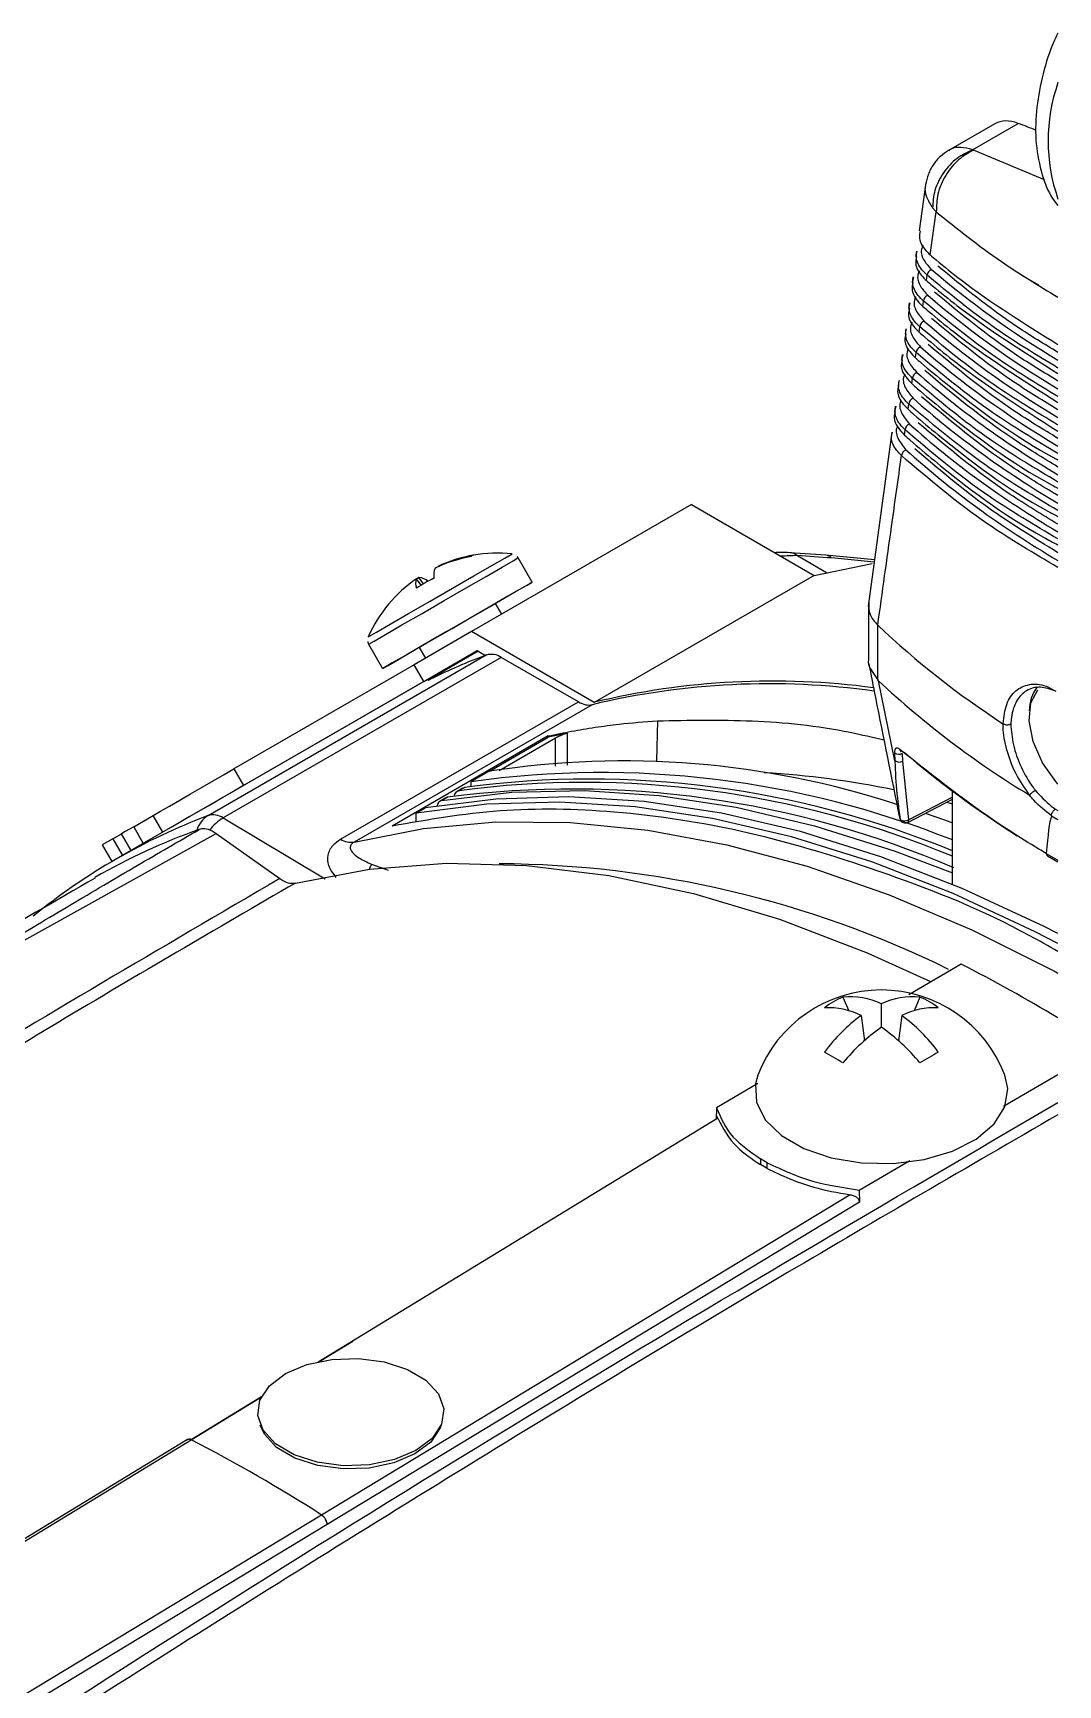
# Model space of a CAD drawing. Extents: x 2 to 136, y 1 to 99.
# Drawn here: x 12.1 to 14.011, y 13.893 to 16.975 of the extents above; entities that cross this region are included whole.
import ezdxf

# ---------------------------------------------------------------- set-up
doc = ezdxf.new("R2010")
doc.units = 0
doc.header["$MEASUREMENT"] = 0
doc.layers.add('OBJECT', color=7, linetype='CONTINUOUS')

msp = doc.modelspace()

# ---------------------------------------------------------------- linework, layer by layer
at = {"layer": 'OBJECT'}
for p, q in [((13.8939, 16.8056), (13.8072, 16.7556)), ((13.8521, 16.7571), (13.9374, 16.8063)), ((13.8539, 16.7564), (13.8521, 16.7571)), ((13.9864, 16.7008), (13.8539, 16.7564)), ((13.7651, 16.6961), (13.7527, 16.606)), ((13.773, 16.5611), (13.7845, 16.641)), ((13.7775, 16.6488), (13.7845, 16.641)), ((13.7474, 16.5681), (13.746, 16.5577)), ((13.7407, 16.5198), (13.7393, 16.5095)), ((13.7661, 16.5131), (13.7675, 16.5229)), ((13.9755, 16.5047), (13.9441, 16.5228)), ((13.7341, 16.4716), (13.7327, 16.4613)), ((13.7592, 16.465), (13.7606, 16.4748)), ((13.7523, 16.417), (13.7537, 16.4268)), ((13.7276, 16.4233), (13.7262, 16.4131)), ((13.7211, 16.3751), (13.7197, 16.3649)), ((13.7455, 16.369), (13.7468, 16.3787)), ((13.7145, 16.3269), (13.7131, 16.3167)), ((13.7386, 16.321), (13.74, 16.3307)), ((13.708, 16.2787), (13.7066, 16.2685)), ((13.7318, 16.273), (13.7332, 16.2826)), ((13.7014, 16.2305), (13.6574, 15.9055)), ((13.725, 16.225), (13.7264, 16.2346)), ((13.3279, 16.0951), (12.9178, 15.8583)), ((13.3279, 16.0951), (13.5565, 15.9631)), ((13.0307, 15.9504), (13.0045, 15.9958)), ((13.5784, 16.0008), (13.5115, 16.0053)), ((13.5254, 16), (13.5796, 15.9687)), ((13.6691, 15.9919), (13.5783, 16.0007)), ((13.6685, 15.9879), (13.5892, 15.9956)), ((12.8545, 15.9797), (12.8547, 15.9792)), ((13.5565, 15.9631), (13.1464, 15.7263)), ((13.5565, 15.9631), (13.6648, 15.9855)), ((12.8146, 15.9567), (12.8232, 15.9447)), ((12.8195, 15.9595), (12.8149, 15.9563)), ((12.8278, 15.9475), (12.8195, 15.9595)), ((12.974, 15.8907), (12.9623, 15.9109)), ((13.6579, 15.9064), (13.6579, 15.806)), ((12.9107, 15.8811), (12.9014, 15.8758)), ((13.6753, 15.8701), (13.6754, 15.87)), ((13.6753, 15.7685), (13.6753, 15.8701)), ((12.9178, 15.8583), (12.8104, 15.7963)), ((13.1464, 15.7263), (12.9178, 15.8583)), ((12.9278, 15.8225), (12.254, 15.4335)), ((12.4263, 15.5151), (12.9452, 15.8147)), ((12.9731, 15.8102), (12.4542, 15.5106)), ((12.7257, 15.8348), (12.7518, 15.7894)), ((12.8202, 15.8289), (12.8319, 15.8087)), ((12.8284, 15.7651), (12.9284, 15.8228)), ((12.9302, 15.8217), (12.841, 15.7703)), ((12.9284, 15.8228), (12.9436, 15.814)), ((13.117, 15.7271), (12.9731, 15.8102)), ((12.8104, 15.7963), (12.4745, 15.6024)), ((12.8284, 15.7651), (12.8104, 15.7963)), ((12.8284, 15.7651), (12.4925, 15.5712)), ((13.6768, 15.7667), (13.6753, 15.7685)), ((13.7072, 15.6175), (13.6768, 15.7667)), ((12.6732, 15.471), (13.117, 15.7271)), ((13.1426, 15.7219), (12.6988, 15.4657)), ((13.2643, 15.6919), (13.2626, 15.617)), ((13.909, 15.6866), (13.909, 15.6866)), ((13.0605, 15.6636), (12.7694, 15.4955)), ((12.9512, 15.5979), (13.0605, 15.6612)), ((12.9691, 15.5993), (13.0745, 15.6603)), ((13.0605, 15.6636), (13.0605, 15.6612)), ((13.0745, 15.6075), (13.0745, 15.6603)), ((13.7065, 15.632), (13.7072, 15.6175)), ((13.7223, 15.6168), (13.7216, 15.6312)), ((12.4745, 15.6024), (12.4925, 15.5712)), ((12.9502, 15.5978), (12.9163, 15.5782)), ((13.7333, 15.5071), (13.7223, 15.6168)), ((12.9013, 15.5664), (12.8908, 15.5603)), ((12.9048, 15.5677), (12.8942, 15.5616)), ((12.9163, 15.5782), (12.9163, 15.5696)), ((13.8145, 15.3871), (13.8145, 15.5612)), ((12.8695, 15.5481), (12.859, 15.542)), ((12.873, 15.5493), (12.8625, 15.5432)), ((13.7313, 15.5025), (13.8145, 15.5458)), ((13.8145, 15.5493), (13.7333, 15.5071)), ((13.8036, 15.5401), (13.8145, 15.5373)), ((12.2874, 15.4943), (12.3236, 15.5152)), ((12.3416, 15.4841), (12.3236, 15.5152)), ((12.4542, 15.5106), (12.6448, 15.3971)), ((12.8146, 15.5195), (12.8316, 15.5293)), ((12.8146, 15.5048), (12.8146, 15.5195)), ((13.717, 15.509), (13.7144, 15.5188)), ((13.717, 15.509), (13.7173, 15.5078)), ((13.9992, 15.5149), (13.9992, 15.5149)), ((14.0068, 15.5271), (14.0115, 15.5244)), ((11.8052, 15.1282), (12.4412, 15.4816)), ((12.2486, 15.4719), (12.2287, 15.4605)), ((12.2486, 15.4719), (12.2649, 15.4813)), ((12.2486, 15.4719), (12.2666, 15.4408)), ((12.2829, 15.4501), (12.2649, 15.4813)), ((12.2874, 15.4943), (12.3054, 15.4631)), ((12.4412, 15.4816), (12.5598, 15.3976)), ((12.2287, 15.4605), (12.2467, 15.4293)), ((13.9896, 15.4444), (13.9896, 15.4444)), ((13.9896, 15.4444), (14.0115, 15.4317)), ((13.9917, 15.4402), (14.0115, 15.4288)), ((12.7309, 15.4244), (12.7623, 15.4135)), ((13.8309, 15.2381), (13.7334, 15.1809)), ((13.6104, 15.1766), (13.6213, 15.151)), ((13.6821, 15.1203), (13.6821, 15.1641)), ((13.7539, 15.1766), (13.743, 15.151)), ((13.6443, 15.1422), (13.6503, 15.0952)), ((13.72, 15.1422), (13.7139, 15.0952)), ((13.4518, 15.0155), (13.3747, 14.9702)), ((13.91, 14.9732), (14.0115, 15.0323)), ((13.3771, 14.9504), (12.6318, 14.4955)), ((13.3747, 14.9702), (13.3739, 14.9484)), ((13.4566, 14.8748), (13.4563, 14.864)), ((13.4691, 14.8567), (13.4693, 14.8674)), ((13.6407, 14.8166), (13.7352, 14.8716)), ((13.624, 14.8078), (12.638, 14.2104)), ((13.641, 14.7942), (12.6485, 14.193)), ((13.6407, 14.8166), (13.641, 14.7942)), ((12.6317, 14.4955), (12.6959, 14.5347)), ((12.3947, 14.3509), (12.5257, 14.4308)), ((12.5256, 14.4308), (12.3947, 14.3509)), ((9.4002, 12.5253), (12.3947, 14.3509)), ((12.3862, 14.3495), (12.3877, 14.3513)), ((12.638, 14.2104), (9.6324, 12.3912)), ((12.6483, 14.1929), (9.6428, 12.3737)), ((12.6485, 14.193), (12.6483, 14.1929))]:
    msp.add_line(p, q, dxfattribs=at)
at = {"layer": 'OBJECT', "flags": 128}
for points in [[(12.7249, 15.8483), (12.727, 15.8495), (12.7406, 15.8574), (12.7659, 15.872), (12.8002, 15.8918), (12.8404, 15.915), (12.8823, 15.9392), (12.922, 15.9621), (12.9555, 15.9815), (12.9796, 15.9953), (12.9918, 16.0024), (12.9931, 16.0032)], [(12.7257, 15.8348), (12.7262, 15.8351), (12.7358, 15.8406), (12.7569, 15.8528), (12.7877, 15.8706), (12.8253, 15.8923), (12.8665, 15.9161), (12.9075, 15.9398), (12.9448, 15.9613), (12.975, 15.9787), (12.9954, 15.9905), (13.0042, 15.9956), (13.0045, 15.9958)], [(12.8812, 15.8641), (12.8691, 15.8572), (12.8295, 15.8343), (12.7954, 15.8146), (12.7698, 15.7998), (12.755, 15.7913), (12.7523, 15.7897), (12.762, 15.7953), (12.7831, 15.8075), (12.8139, 15.8253), (12.8515, 15.847), (12.8926, 15.8708), (12.9337, 15.8944), (12.9709, 15.916), (13.0011, 15.9334), (13.0215, 15.9452), (13.0304, 15.9503), (13.0269, 15.9482), (13.0113, 15.9393), (12.9851, 15.9241), (12.9505, 15.9041), (12.9107, 15.8811), (12.9107, 15.8811)], [(12.8421, 15.9554), (12.8446, 15.957), (12.8475, 15.9588)], [(12.8202, 15.8289), (12.8225, 15.8303), (12.8345, 15.8372), (12.8552, 15.8491), (12.8814, 15.8642), (12.909, 15.8802), (12.934, 15.8946), (12.9524, 15.9053), (12.9616, 15.9105), (12.9623, 15.9109)], [(14.0115, 15.574), (14.0073, 15.5786), (13.9824, 15.6137), (13.9651, 15.653), (13.9575, 15.6917), (13.9606, 15.7252), (13.9739, 15.7494)], [(13.0959, 15.6687), (13.0959, 15.6436), (13.0959, 15.6092)], [(12.3236, 15.5152), (12.3375, 15.5233), (12.3543, 15.5329), (12.3732, 15.5439), (12.3937, 15.5557), (12.4149, 15.5679), (12.4359, 15.5801), (12.4561, 15.5917), (12.4745, 15.6024)], [(12.4925, 15.5712), (12.4741, 15.5605), (12.4539, 15.5489), (12.4329, 15.5367), (12.4117, 15.5245), (12.3912, 15.5127), (12.3723, 15.5018), (12.3562, 15.4925)], [(12.8625, 15.5432), (12.993, 15.5589), (13.1284, 15.5621), (13.2679, 15.5526), (13.4111, 15.5306), (13.5574, 15.4961), (13.7061, 15.4493), (13.8145, 15.4081)], [(12.9013, 15.5664), (12.9026, 15.5671), (12.9048, 15.5677)], [(14.0115, 15.2765), (13.969, 15.2983), (13.8159, 15.3695), (13.6641, 15.4286), (13.5142, 15.4754), (13.3668, 15.5097), (13.2226, 15.5313), (13.0821, 15.5402), (12.9459, 15.5362), (12.8146, 15.5195)], [(14.0115, 15.2951), (13.986, 15.3081), (13.8329, 15.3793), (13.6811, 15.4384), (13.5312, 15.4852), (13.3838, 15.5195), (13.2396, 15.5411), (13.0991, 15.55), (12.9629, 15.546), (12.8316, 15.5293)], [(12.8695, 15.5481), (12.8709, 15.5487), (12.873, 15.5493)], [(12.6988, 15.4657), (12.8281, 15.491), (12.9629, 15.5032), (13.1024, 15.5022), (13.2462, 15.488), (13.3936, 15.4608), (13.5439, 15.4206), (13.6966, 15.3675), (13.8509, 15.3019), (14.0062, 15.2241), (14.0115, 15.2212)], [(13.7333, 15.5071), (13.7312, 15.5059), (13.7288, 15.5051), (13.7263, 15.5047), (13.7237, 15.5048), (13.7214, 15.5053), (13.7194, 15.5062), (13.7179, 15.5075), (13.717, 15.509)], [(13.7635, 15.5193), (13.7997, 15.5069), (13.8145, 15.5017)], [(12.2874, 15.4943), (12.2865, 15.4938), (12.2794, 15.4897), (12.2718, 15.4853), (12.2649, 15.4813)], [(12.2482, 15.4301), (12.2468, 15.4293), (12.2479, 15.4299)], [(12.5893, 15.3893), (12.7271, 15.4151), (12.8709, 15.4261), (13.0201, 15.4222), (13.1739, 15.4034), (13.3315, 15.3698), (13.4922, 15.3216), (13.6553, 15.2591), (13.7737, 15.2053)], [(12.7309, 15.4244), (12.7274, 15.4165), (12.7267, 15.4151)], [(13.4516, 15.0309), (13.4472, 15.0145), (13.4491, 14.9804), (13.4656, 14.9476), (13.4957, 14.9182), (13.5375, 14.8941), (13.5884, 14.8767), (13.6452, 14.8671), (13.7044, 14.8661), (13.7621, 14.8735), (13.8148, 14.889), (13.8592, 14.9116), (13.8924, 14.9399), (13.9125, 14.972), (13.918, 15.006), (13.9126, 15.0309)], [(12.6571, 14.5007), (12.7065, 14.5025), (12.7547, 14.4961), (12.7979, 14.4821), (12.8325, 14.4617), (12.8557, 14.4365), (12.8657, 14.4085), (12.8617, 14.38), (12.8439, 14.3534), (12.8138, 14.3307), (12.7739, 14.3138), (12.7273, 14.3041), (12.6779, 14.3024), (12.6297, 14.3088), (12.5865, 14.3227), (12.5519, 14.3431), (12.5287, 14.3684), (12.5187, 14.3963), (12.5227, 14.4248), (12.5405, 14.4515), (12.5706, 14.4742), (12.6105, 14.491), (12.6571, 14.5007)], [(12.8609, 14.3781), (12.859, 14.3729), (12.8415, 14.3466), (12.8119, 14.3243), (12.7726, 14.3077), (12.7268, 14.2981), (12.6781, 14.2964), (12.6307, 14.3027), (12.5882, 14.3164), (12.5541, 14.3365), (12.5312, 14.3614), (12.5235, 14.3781)], [(12.3877, 14.3513), (10.9022, 13.4457), (9.3932, 12.5257)]]:
    msp.add_lwpolyline(points, dxfattribs=at)
at = {"layer": 'OBJECT'}
for centre, radius, start, end in [((14.323, 16.7738), 0.3299, 160.7781, 199.2219), ((13.7808, 16.5214), 0.0134, 112.4129, 173.5946), ((13.7739, 16.4733), 0.0134, 112.2366, 173.5618), ((13.767, 16.4253), 0.0134, 112.0607, 173.529), ((13.7601, 16.3772), 0.0133, 111.8858, 173.4968), ((13.7532, 16.3292), 0.0133, 111.7123, 173.4636), ((13.7464, 16.2811), 0.0133, 111.5391, 173.4313), ((13.7396, 16.2331), 0.0133, 111.366, 173.3994), ((13.7328, 16.1851), 0.0132, 111.1934, 173.368), ((12.9618, 15.7417), 0.2605, 99.8799, 115.5138), ((12.965, 15.7482), 0.2565, 99.7351, 115.5302), ((12.9222, 15.9947), 0.00636, 95.3655, 144.5804), ((12.965, 15.7423), 0.2624, 83.8332, 99.6554), ((13.5098, 15.9809), 0.0246, 50.8912, 86.6944), ((13.5762, 15.9824), 0.0186, 45.219, 83.4214), ((12.8804, 15.9641), 0.0334, 157.5772, 190.1269), ((12.9599, 15.7452), 0.2566, 124.4719, 140.2651), ((12.8397, 15.9485), 0.0264, 161.8779, 200.0244), ((12.9873, 15.6786), 0.3126, 116.5455, 123.4559), ((12.8151, 15.9264), 0.0334, 49.8707, 82.392), ((12.965, 15.7423), 0.2624, 140.3454, 156.1668), ((12.7657, 15.9075), 0.00352, 127.9805, 152.2259), ((14.8158, 17.0817), 1.664, 226.7346, 236.9758), ((13.3648, 14.7054), 1.186, 110.7221, 116.196), ((12.9544, 15.7826), 0.0333, 55.7057, 105.9846), ((13.4721, 14.3468), 1.4141, 82.02, 103.4748), ((13.4793, 14.3475), 1.4185, 82.3804, 103.5725), ((14.8458, 17.0162), 1.7111, 226.9045, 238.7521), ((14.0318, 15.7107), 0.0739, 142.9122, 180.1923), ((13.7147, 15.6434), 0.014, 234.5018, 299.6947), ((13.7222, 15.6386), 0.00558, 181.4929, 228.8798), ((13.1611, 13.834), 1.7613, 68.2261, 97.9894), ((13.201, 13.9701), 1.6469, 71.9645, 98.7588), ((13.3662, 13.9272), 1.6706, 78.2944, 86.6561), ((13.7154, 15.629), 0.014, 234.4988, 299.6953), ((13.1059, 13.7724), 1.7921, 66.6194, 97.4685), ((12.8971, 15.5497), 0.0122, 103.5818, 172.4129), ((13.1274, 13.795), 1.7819, 67.3206, 97.5202), ((13.1381, 13.8057), 1.7774, 67.6319, 97.5431), ((12.8653, 15.5314), 0.0122, 103.5818, 172.4129), ((12.8419, 14.415), 1.176, 110.6988, 129.1352), ((12.4514, 15.4739), 0.0483, 121.396, 163.4791), ((12.4354, 15.4831), 0.0333, 55.7057, 105.9846), ((12.4977, 15.4375), 0.085, 120.7707, 143.5008), ((13.7266, 15.5114), 0.01, 201.2354, 297.4651), ((13.7287, 15.5064), 0.00465, 302.8181, 8.373), ((12.8039, 14.3787), 1.1785, 109.5397, 119.9741), ((12.6926, 15.5003), 0.0351, 236.5794, 280.1824), ((12.9602, 13.5037), 1.9215, 63.8342, 89.7341), ((12.3916, 12.4387), 3.1477, 59.0284, 62.7905), ((13.6821, 14.9432), 0.2466, 20.836, 159.164), ((13.675, 15.025), 0.1648, 113.0749, 126.9197), ((13.6238, 15.0411), 0.1361, 64.606, 95.6229), ((13.7405, 15.0411), 0.1361, 84.3772, 115.394), ((13.6893, 15.025), 0.1648, 53.0804, 66.9249), ((13.5823, 15.0183), 0.1385, 63.4129, 92.5896), ((13.8292, 14.8892), 0.3134, 126.163, 143.8844), ((13.782, 15.0183), 0.1385, 87.4104, 116.5871), ((13.5351, 14.8892), 0.3134, 36.1156, 53.837), ((13.8993, 14.8135), 0.3759, 125.2848, 140.2139), ((13.465, 14.8135), 0.3759, 39.7862, 54.715), ((12.9517, 13.9528), 1.2832, 59.1159, 60.8895), ((14.4124, 13.9531), 1.2829, 119.1103, 120.8843), ((11.85, 12.0667), 3.2257, 59.8721, 60.1333), ((11.852, 12.0806), 3.2221, 59.872, 60.1333), ((12.391, 14.346), 0.0061, 52.8561, 143.6481), ((10.9299, 11.5325), 3.1763, 57.4681, 62.5373), ((12.6244, 14.1904), 0.0242, 6.0327, 55.7855)]:
    msp.add_arc(centre, radius, start, end, dxfattribs=at)
for centre, major_axis, ratio, start_param, end_param in [((13.9568, 16.7034), (-0.0641, 0.1015), 0.548826, 5.657666, 6.261229), ((14.3072, 14.8808), (-1.2089, 1.8994), 0.546317, 5.634286, 5.655978), ((15.5974, 17.2559), (2.1948, 0.0167), 0.582304, 3.728866, 3.900446), ((15.5974, 17.2053), (2.1981, 0.0168), 0.582304, 3.725454, 3.90199), ((15.5974, 17.1546), (2.2013, 0.0168), 0.582304, 3.722051, 3.903528), ((15.5974, 17.104), (2.2046, 0.0168), 0.582304, 3.718656, 3.905058), ((15.5974, 17.0534), (2.2078, 0.0168), 0.582304, 3.715269, 3.906582), ((15.5974, 17.0028), (2.2111, 0.0169), 0.582304, 3.71189, 3.908099), ((15.5974, 16.9521), (2.2143, 0.0169), 0.582304, 3.708519, 3.909609), ((15.5974, 16.9015), (2.2176, 0.0169), 0.582304, 3.705156, 3.911112), ((15.5903, 16.1765), (2.2222, -0.1551), 0.524922, 3.753416, 3.909825), ((14.8165, -1.2321), (-0.8109, 16.7566), 0.01214, 0.033306, 0.097268), ((14.0024, 15.6231), (-0.077, 0.1206), 0.545295, 2.24654, 2.367709)]:
    msp.add_ellipse(centre, major_axis=major_axis, ratio=ratio, start_param=start_param, end_param=end_param, dxfattribs=at)
for points, knots in [([(14.0115, 16.9748), (14.008, 16.9676), (13.995, 16.9402), (13.9806, 16.8906), (13.9696, 16.8282), (13.9691, 16.7671), (13.98, 16.7128), (13.9947, 16.6741), (14.008, 16.6573), (14.0115, 16.653)], [0, 0, 0, 0, 0.063675, 0.241034, 0.420455, 0.602839, 0.787656, 0.94478, 1, 1, 1, 1]), ([(13.8074, 16.7557), (13.8022, 16.7523), (13.7915, 16.7451), (13.7786, 16.7298), (13.7687, 16.7117), (13.7659, 16.6982), (13.7645, 16.6914)], [0, 0, 0, 0, 0.23446, 0.483486, 0.741055, 1, 1, 1, 1]), ([(13.8521, 16.7571), (13.8422, 16.7523), (13.8216, 16.7424), (13.7965, 16.7149), (13.7798, 16.682), (13.7783, 16.6596), (13.7775, 16.6488)], [0, 0, 0, 0, 0.2415611, 0.4999999, 0.7584385, 1, 1, 1, 1]), ([(13.8539, 16.7564), (13.8443, 16.7511), (13.8245, 16.74), (13.8008, 16.7102), (13.7855, 16.6751), (13.7848, 16.6521), (13.7845, 16.641)], [0, 0, 0, 0, 0.24117, 0.5, 0.75883, 1, 1, 1, 1]), ([(13.8521, 16.7571), (13.8447, 16.759), (13.8298, 16.7628), (13.8147, 16.7609), (13.8088, 16.756), (13.8078, 16.7551)], [0, 0, 0, 0, 0.454567, 0.909134, 1, 1, 1, 1]), ([(13.7648, 16.6913), (13.7646, 16.6909), (13.7621, 16.684), (13.7652, 16.669), (13.7734, 16.6556), (13.7775, 16.6488)], [0, 0, 0, 0, 0.031421, 0.515711, 1, 1, 1, 1]), ([(13.7845, 16.641), (13.8237, 16.6096), (13.8932, 16.5538), (13.9755, 16.5037), (14.0115, 16.4819)], [0, 0, 0, 0, 0.563458, 1, 1, 1, 1]), ([(13.7542, 16.6058), (13.7534, 16.6011), (13.7513, 16.5887), (13.7603, 16.5733), (13.7701, 16.5639), (13.773, 16.5611)], [0, 0, 0, 0, 0.300154, 0.797328, 1, 1, 1, 1]), ([(13.7596, 16.5793), (13.7585, 16.5765), (13.7546, 16.5668), (13.76, 16.5504), (13.7708, 16.539), (13.7757, 16.5338)], [0, 0, 0, 0, 0.176885, 0.625687, 1, 1, 1, 1]), ([(13.7476, 16.5575), (13.7468, 16.5533), (13.7444, 16.5413), (13.753, 16.5258), (13.763, 16.5161), (13.7661, 16.5131)], [0, 0, 0, 0, 0.276798, 0.776585, 1, 1, 1, 1]), ([(13.7675, 16.5229), (13.7641, 16.5263), (13.7538, 16.5364), (13.7456, 16.5522), (13.7482, 16.564), (13.7491, 16.5679)], [0, 0, 0, 0, 0.249125, 0.751437, 1, 1, 1, 1]), ([(13.773, 16.5611), (13.7767, 16.558), (13.7955, 16.5421), (13.8681, 16.4832), (13.9489, 16.4328), (14.0115, 16.3937)], [0, 0, 0, 0, 0.053164, 0.265852, 1, 1, 1, 1]), ([(13.7606, 16.4748), (13.7572, 16.4782), (13.747, 16.4884), (13.7389, 16.5041), (13.7416, 16.5158), (13.7424, 16.5196)], [0, 0, 0, 0, 0.250534, 0.755677, 1, 1, 1, 1]), ([(13.7529, 16.531), (13.7519, 16.5286), (13.7479, 16.5193), (13.7528, 16.5029), (13.7637, 16.4912), (13.7688, 16.4857)], [0, 0, 0, 0, 0.154101, 0.604584, 1, 1, 1, 1]), ([(14.0115, 16.3499), (13.9723, 16.3736), (13.8834, 16.4276), (13.8091, 16.4887), (13.7675, 16.5229)], [0, 0, 0, 0, 0.440282, 1, 1, 1, 1]), ([(14.0115, 16.379), (13.9859, 16.3945), (13.9037, 16.4445), (13.8348, 16.5011), (13.7874, 16.5401)], [0, 0, 0, 0, 0.310754, 1, 1, 1, 1]), ([(13.741, 16.5092), (13.7401, 16.5054), (13.7376, 16.4938), (13.7458, 16.4783), (13.7559, 16.4683), (13.7592, 16.465)], [0, 0, 0, 0, 0.253504, 0.756056, 1, 1, 1, 1]), ([(13.7661, 16.5131), (13.7698, 16.5099), (13.7885, 16.494), (13.8631, 16.433), (13.9463, 16.3808), (14.0115, 16.3398)], [0, 0, 0, 0, 0.051496, 0.257513, 1, 1, 1, 1]), ([(14.0115, 16.3256), (13.9852, 16.3416), (13.9006, 16.3929), (13.83, 16.4512), (13.7814, 16.4913)], [0, 0, 0, 0, 0.311099, 1, 1, 1, 1]), ([(13.7343, 16.461), (13.7335, 16.4575), (13.7308, 16.4463), (13.7386, 16.4308), (13.7488, 16.4205), (13.7523, 16.417)], [0, 0, 0, 0, 0.231423, 0.73612, 1, 1, 1, 1]), ([(13.7537, 16.4268), (13.7503, 16.4302), (13.7402, 16.4404), (13.7322, 16.456), (13.7349, 16.4676), (13.7358, 16.4713)], [0, 0, 0, 0, 0.251734, 0.759287, 1, 1, 1, 1]), ([(13.7461, 16.4828), (13.7452, 16.4808), (13.7412, 16.4718), (13.7457, 16.4555), (13.7567, 16.4434), (13.762, 16.4377)], [0, 0, 0, 0, 0.131609, 0.583822, 1, 1, 1, 1]), ([(13.7592, 16.465), (13.7629, 16.4619), (13.7815, 16.4459), (13.8582, 16.3829), (13.9438, 16.3287), (14.0115, 16.2859)], [0, 0, 0, 0, 0.049921, 0.249636, 1, 1, 1, 1]), ([(14.0115, 16.2967), (13.9715, 16.3209), (13.8798, 16.3763), (13.8036, 16.4393), (13.7606, 16.4748)], [0, 0, 0, 0, 0.435564, 1, 1, 1, 1]), ([(13.7394, 16.4346), (13.7386, 16.4329), (13.7345, 16.4244), (13.7387, 16.408), (13.7497, 16.3956), (13.7551, 16.3896)], [0, 0, 0, 0, 0.109394, 0.563383, 1, 1, 1, 1]), ([(14.0115, 16.2436), (13.9707, 16.2681), (13.8761, 16.3249), (13.7981, 16.3898), (13.7537, 16.4268)], [0, 0, 0, 0, 0.431087, 1, 1, 1, 1]), ([(14.0115, 16.2721), (13.9844, 16.2886), (13.8975, 16.3414), (13.8251, 16.4013), (13.7753, 16.4425)], [0, 0, 0, 0, 0.311549, 1, 1, 1, 1]), ([(13.7277, 16.4128), (13.7268, 16.4097), (13.724, 16.3988), (13.7314, 16.3833), (13.7418, 16.3728), (13.7455, 16.369)], [0, 0, 0, 0, 0.209781, 0.716538, 1, 1, 1, 1]), ([(13.7468, 16.3787), (13.7435, 16.3821), (13.7334, 16.3923), (13.7255, 16.4079), (13.7283, 16.4195), (13.7292, 16.4231)], [0, 0, 0, 0, 0.252792, 0.76247, 1, 1, 1, 1]), ([(13.7523, 16.417), (13.756, 16.4138), (13.7745, 16.3978), (13.8532, 16.3328), (13.9413, 16.2766), (14.0115, 16.232)], [0, 0, 0, 0, 0.048431, 0.242183, 1, 1, 1, 1]), ([(14.0115, 16.2187), (13.9836, 16.2356), (13.8943, 16.2898), (13.8203, 16.3514), (13.7693, 16.3938)], [0, 0, 0, 0, 0.312083, 1, 1, 1, 1]), ([(13.721, 16.3646), (13.7202, 16.3618), (13.7172, 16.3514), (13.7243, 16.3359), (13.7348, 16.325), (13.7386, 16.321)], [0, 0, 0, 0, 0.188244, 0.697189, 1, 1, 1, 1]), ([(13.74, 16.3307), (13.7367, 16.3341), (13.7267, 16.3443), (13.7189, 16.3599), (13.7217, 16.3713), (13.7225, 16.3749)], [0, 0, 0, 0, 0.253915, 0.765848, 1, 1, 1, 1]), ([(13.7326, 16.3864), (13.7319, 16.3851), (13.7279, 16.3769), (13.7317, 16.3605), (13.7428, 16.3479), (13.7483, 16.3415)], [0, 0, 0, 0, 0.087441, 0.543249, 1, 1, 1, 1]), ([(13.7455, 16.369), (13.7491, 16.3658), (13.7675, 16.3498), (13.8482, 16.2838), (13.9309, 16.2213), (14.0105, 16.1789), (14.0115, 16.1784)], [0, 0, 0, 0, 0.047081, 0.235433, 0.990698, 1, 1, 1, 1]), ([(14.0115, 16.1904), (13.9699, 16.2153), (13.8725, 16.2736), (13.7926, 16.3404), (13.7468, 16.3787)], [0, 0, 0, 0, 0.426829, 1, 1, 1, 1]), ([(13.7258, 16.3382), (13.7253, 16.3372), (13.7212, 16.3294), (13.7248, 16.313), (13.7359, 16.3001), (13.7415, 16.2935)], [0, 0, 0, 0, 0.065734, 0.523405, 1, 1, 1, 1]), ([(14.0115, 16.1653), (13.9828, 16.1827), (13.8912, 16.2383), (13.8153, 16.3016), (13.7632, 16.3451)], [0, 0, 0, 0, 0.312686, 1, 1, 1, 1]), ([(13.7143, 16.3165), (13.7136, 16.314), (13.7105, 16.3039), (13.7173, 16.2884), (13.7278, 16.2773), (13.7318, 16.273)], [0, 0, 0, 0, 0.166785, 0.678045, 1, 1, 1, 1]), ([(13.7332, 16.2826), (13.7299, 16.2861), (13.7199, 16.2963), (13.7123, 16.3118), (13.7151, 16.3232), (13.716, 16.3267)], [0, 0, 0, 0, 0.255104, 0.769428, 1, 1, 1, 1]), ([(13.7386, 16.321), (13.7423, 16.3178), (13.7606, 16.3017), (13.8409, 16.2356), (13.9255, 16.1713), (14.0078, 16.1275), (14.0115, 16.1256)], [0, 0, 0, 0, 0.045905, 0.229553, 0.965948, 1, 1, 1, 1]), ([(14.0115, 16.1373), (13.9691, 16.1625), (13.8688, 16.2222), (13.7872, 16.291), (13.74, 16.3307)], [0, 0, 0, 0, 0.422774, 1, 1, 1, 1]), ([(13.7264, 16.2346), (13.7231, 16.238), (13.7132, 16.2483), (13.7056, 16.2637), (13.7085, 16.275), (13.7094, 16.2785)], [0, 0, 0, 0, 0.256364, 0.773219, 1, 1, 1, 1]), ([(13.719, 16.29), (13.7187, 16.2894), (13.7146, 16.2819), (13.7179, 16.2656), (13.729, 16.2523), (13.7347, 16.2454)], [0, 0, 0, 0, 0.044268, 0.503839, 1, 1, 1, 1]), ([(13.7318, 16.273), (13.7355, 16.2697), (13.7536, 16.2537), (13.8335, 16.1873), (13.9202, 16.1213), (14.0051, 16.0761), (14.0115, 16.0727)], [0, 0, 0, 0, 0.044785, 0.223952, 0.942378, 1, 1, 1, 1]), ([(14.0115, 16.0842), (13.9683, 16.1098), (13.8651, 16.1709), (13.7817, 16.2416), (13.7332, 16.2826)], [0, 0, 0, 0, 0.418907, 1, 1, 1, 1]), ([(14.0115, 16.1119), (13.982, 16.1297), (13.888, 16.1867), (13.8104, 16.2517), (13.7571, 16.2964)], [0, 0, 0, 0, 0.313343, 1, 1, 1, 1]), ([(13.7077, 16.2683), (13.707, 16.2661), (13.7038, 16.2564), (13.7103, 16.2409), (13.7208, 16.2295), (13.725, 16.225)], [0, 0, 0, 0, 0.145374, 0.659085, 1, 1, 1, 1]), ([(13.7122, 16.2419), (13.7121, 16.2416), (13.7081, 16.2344), (13.711, 16.2181), (13.7221, 16.2046), (13.728, 16.1974)], [0, 0, 0, 0, 0.023027, 0.48454, 1, 1, 1, 1]), ([(14.0115, 16.0585), (13.9812, 16.0768), (13.8847, 16.1352), (13.8054, 16.202), (13.7509, 16.2477)], [0, 0, 0, 0, 0.314043, 1, 1, 1, 1]), ([(13.7196, 16.1866), (13.7164, 16.19), (13.7065, 16.2003), (13.6991, 16.2157), (13.7019, 16.2269), (13.7028, 16.2303)], [0, 0, 0, 0, 0.257695, 0.777225, 1, 1, 1, 1]), ([(13.725, 16.225), (13.7287, 16.2217), (13.7467, 16.2056), (13.8262, 16.1391), (13.9148, 16.0714), (14.0025, 16.0247), (14.0115, 16.0199)], [0, 0, 0, 0, 0.043717, 0.218613, 0.919905, 1, 1, 1, 1]), ([(14.0115, 16.0311), (13.9674, 16.057), (13.8615, 16.1195), (13.7762, 16.1922), (13.7264, 16.2346)], [0, 0, 0, 0, 0.415213, 1, 1, 1, 1]), ([(13.6754, 15.87), (13.6839, 15.9314), (13.6986, 16.0368), (13.7134, 16.1424), (13.7196, 16.1866)], [0, 0, 0, 0, 0.581449, 1, 1, 1, 1]), ([(14.0115, 15.978), (13.9666, 16.0043), (13.8578, 16.0682), (13.7708, 16.1427), (13.7196, 16.1866)], [0, 0, 0, 0, 0.411679, 1, 1, 1, 1]), ([(14.0115, 16.0055), (13.9673, 16.0326), (13.8691, 16.0927), (13.7888, 16.1614), (13.7447, 16.1991)], [0, 0, 0, 0, 0.450168, 1, 1, 1, 1]), ([(13.0043, 15.9956), (13.0041, 15.9963), (13.0037, 15.9972), (13.0029, 15.9979), (13.0027, 15.9981)], [0, 0, 0, 0, 0.667005, 1, 1, 1, 1]), ([(13.5112, 16.0053), (13.5056, 16.0057), (13.4962, 16.0063), (13.4868, 16.0058), (13.483, 16.0055)], [0, 0, 0, 0, 0.595875, 1, 1, 1, 1]), ([(13.5254, 16), (13.5254, 16), (13.515, 16), (13.5048, 15.9994), (13.4946, 15.9989)], [0, 0, 0, 0, 0.000067, 1, 1, 1, 1]), ([(13.5892, 15.9956), (13.5676, 15.9971), (13.546, 15.9987), (13.5254, 16), (13.5254, 16)], [0, 0, 0, 0, 0.99997, 1, 1, 1, 1]), ([(13.6588, 15.9119), (13.6586, 15.9046), (13.6581, 15.8897), (13.6695, 15.8767), (13.6753, 15.8701)], [0, 0, 0, 0, 0.4915104, 1, 1, 1, 1]), ([(12.7239, 15.84), (12.7242, 15.8385), (12.7244, 15.8365), (12.7257, 15.8349), (12.726, 15.8346)], [0, 0, 0, 0, 0.77471, 1, 1, 1, 1]), ([(13.6581, 15.8059), (13.658, 15.8056), (13.6559, 15.7984), (13.6621, 15.7873), (13.6716, 15.7738), (13.6753, 15.7685)], [0, 0, 0, 0, 0.027792, 0.619444, 1, 1, 1, 1]), ([(13.6586, 15.7989), (13.6627, 15.7776), (13.6814, 15.6819), (13.7007, 15.5864), (13.7157, 15.5121)], [0, 0, 0, 0, 0.22164, 1, 1, 1, 1]), ([(12.8413, 15.7696), (12.8399, 15.7689), (12.8374, 15.7677), (12.8365, 15.7674), (12.8373, 15.768), (12.8389, 15.769), (12.8404, 15.7699), (12.841, 15.7703)], [0, 0, 0, 0, 0.339781, 0.576507, 0.754012, 0.897194, 1, 1, 1, 1]), ([(13.909, 15.6866), (13.9106, 15.6993), (13.9138, 15.7247), (13.9316, 15.7501), (13.9572, 15.7615), (13.9838, 15.7606), (14.0012, 15.7508), (14.0072, 15.7474)], [0, 0, 0, 0, 0.220608, 0.441211, 0.662076, 0.883938, 1, 1, 1, 1]), ([(14.0072, 15.7474), (13.9974, 15.7507), (13.9773, 15.7573), (13.9517, 15.7501), (13.9329, 15.7305), (13.925, 15.7063), (13.9237, 15.69), (13.9234, 15.686)], [0, 0, 0, 0, 0.221643, 0.455581, 0.689564, 0.923447, 1, 1, 1, 1]), ([(13.117, 15.7271), (13.1216, 15.7249), (13.1308, 15.7205), (13.1386, 15.7214), (13.1426, 15.7219)], [0, 0, 0, 0, 0.5, 1, 1, 1, 1]), ([(13.0605, 15.6636), (13.075, 15.6666), (13.1039, 15.6727), (13.148, 15.68), (13.2012, 15.6871), (13.2404, 15.6901), (13.2643, 15.6919)], [0, 0, 0, 0, 0.218765, 0.43753, 0.656295, 1, 1, 1, 1]), ([(13.2643, 15.6919), (13.3227, 15.693), (13.4396, 15.6953), (13.5818, 15.6811), (13.6659, 15.6612), (13.6868, 15.6562)], [0, 0, 0, 0, 0.428824, 0.857649, 1, 1, 1, 1]), ([(13.909, 15.6866), (13.9098, 15.6861), (13.9115, 15.6852), (13.9147, 15.6846), (13.9181, 15.6845), (13.921, 15.685), (13.9227, 15.6856), (13.9233, 15.686), (13.9234, 15.686)], [0, 0, 0, 0, 0.208439, 0.416878, 0.625338, 0.833869, 0.967125, 1, 1, 1, 1]), ([(13.9586, 15.5532), (13.9496, 15.5662), (13.9315, 15.5924), (13.9146, 15.6377), (13.9092, 15.6692), (13.909, 15.6845), (13.909, 15.6866)], [0, 0, 0, 0, 0.315107, 0.632944, 0.949791, 1, 1, 1, 1]), ([(13.9234, 15.686), (13.9244, 15.6732), (13.9264, 15.6475), (13.9416, 15.6052), (13.9578, 15.5772), (13.9679, 15.564), (13.9691, 15.5623)], [0, 0, 0, 0, 0.31781, 0.635605, 0.953792, 1, 1, 1, 1]), ([(13.0959, 15.6687), (13.0924, 15.668), (13.0805, 15.6656), (13.0688, 15.663), (13.0605, 15.6612)], [0, 0, 0, 0, 0.298618, 1, 1, 1, 1]), ([(13.0745, 15.6603), (13.0757, 15.661), (13.078, 15.6622), (13.0823, 15.6642), (13.0868, 15.666), (13.0918, 15.6677), (13.0944, 15.6684), (13.0959, 15.6687)], [0, 0, 0, 0, 0.172842, 0.345192, 0.529672, 0.742964, 1, 1, 1, 1]), ([(13.7167, 15.6384), (13.7154, 15.6393), (13.7129, 15.6411), (13.7097, 15.6412), (13.7075, 15.6392), (13.7065, 15.6357), (13.7065, 15.633), (13.7065, 15.632)], [0, 0, 0, 0, 0.2190626, 0.4380204, 0.6592172, 0.8799982, 1, 1, 1, 1]), ([(13.9896, 15.4444), (13.985, 15.4471), (13.9618, 15.4609), (13.8625, 15.5224), (13.7819, 15.5866), (13.7167, 15.6384)], [0, 0, 0, 0, 0.0456532, 0.2282935, 1, 1, 1, 1]), ([(13.7179, 15.6349), (13.7179, 15.6349), (13.7179, 15.6349), (13.7184, 15.6345), (13.7186, 15.6343)], [0, 0, 0, 0, 0.629447, 1, 1, 1, 1]), ([(13.7072, 15.6175), (13.7074, 15.6123), (13.7085, 15.5863), (13.7112, 15.5497), (13.7155, 15.5195), (13.717, 15.509)], [0, 0, 0, 0, 0.139683, 0.698663, 1, 1, 1, 1]), ([(13.9586, 15.5532), (13.9591, 15.5538), (13.96, 15.555), (13.9622, 15.5572), (13.9648, 15.5594), (13.967, 15.561), (13.9684, 15.5619), (13.9689, 15.5622), (13.9691, 15.5623)], [0, 0, 0, 0, 0.214954, 0.429908, 0.644864, 0.859841, 0.951441, 1, 1, 1, 1]), ([(13.9691, 15.5623), (13.9788, 15.5516), (13.991, 15.5383), (14.0041, 15.529), (14.0068, 15.5271)], [0, 0, 0, 0, 0.796377, 1, 1, 1, 1]), ([(13.9582, 15.5533), (13.9583, 15.5532), (13.9584, 15.5532), (13.9585, 15.5531), (13.9586, 15.5531), (13.9586, 15.5532), (13.9586, 15.5532)], [0, 0, 0, 0, 0.344886, 0.69197, 0.859659, 1, 1, 1, 1]), ([(13.9992, 15.5149), (13.9879, 15.5238), (13.9736, 15.5349), (13.9609, 15.5501), (13.9582, 15.5533)], [0, 0, 0, 0, 0.79181, 1, 1, 1, 1]), ([(14.0115, 15.2614), (13.994, 15.2714), (13.8876, 15.3324), (13.6934, 15.4093), (13.4331, 15.4893), (13.1912, 15.5261), (12.9683, 15.5302), (12.8357, 15.5071), (12.7694, 15.4955)], [0, 0, 0, 0, 0.039418, 0.24039, 0.442002, 0.642973, 0.821487, 1, 1, 1, 1]), ([(13.9992, 15.5149), (13.9993, 15.5158), (13.9995, 15.5176), (14.0008, 15.5207), (14.0027, 15.5235), (14.0044, 15.5254), (14.0058, 15.5265), (14.0064, 15.5269), (14.0068, 15.5271)], [0, 0, 0, 0, 0.20994, 0.419876, 0.629821, 0.839759, 0.898245, 1, 1, 1, 1]), ([(11.8052, 15.1282), (11.846, 15.1533), (11.926, 15.2024), (12.0473, 15.2757), (12.1693, 15.3486), (12.2902, 15.42), (12.3711, 15.4668), (12.4098, 15.4893)], [0, 0, 0, 0, 0.206023, 0.404822, 0.608638, 0.812834, 1, 1, 1, 1]), ([(12.4412, 15.4816), (12.4364, 15.4845), (12.4269, 15.4902), (12.4162, 15.4911), (12.4111, 15.4896), (12.4098, 15.4893)], [0, 0, 0, 0, 0.425021, 0.850044, 1, 1, 1, 1]), ([(12.6653, 15.3999), (12.6596, 15.4071), (12.6491, 15.4203), (12.649, 15.4414), (12.6561, 15.4589), (12.6683, 15.4675), (12.6732, 15.471)], [0, 0, 0, 0, 0.3087738, 0.565026, 0.8233711, 1, 1, 1, 1]), ([(12.6988, 15.4657), (12.6971, 15.4646), (12.6933, 15.462), (12.6907, 15.4567), (12.6926, 15.4469), (12.7068, 15.4356), (12.7231, 15.4281), (12.7309, 15.4244)], [0, 0, 0, 0, 0.0643079, 0.144324, 0.2802279, 0.6533151, 1, 1, 1, 1]), ([(13.9896, 15.4444), (13.9897, 15.4435), (13.99, 15.4419), (13.9909, 15.4405), (13.9916, 15.4403), (13.9917, 15.4403)], [0, 0, 0, 0, 0.461523, 0.923057, 1, 1, 1, 1]), ([(12.5598, 15.3976), (12.3388, 15.2682), (11.8968, 15.0095), (11.4643, 14.7351), (11.248, 14.5979)], [0, 0, 0, 0, 0.499998, 1, 1, 1, 1]), ([(12.5893, 15.3893), (12.5155, 15.3465), (12.3679, 15.2609), (12.1477, 15.1302), (11.9194, 14.9926), (11.6922, 14.8531), (11.4749, 14.7173), (11.3397, 14.6311), (11.2765, 14.5908)], [0, 0, 0, 0, 0.166677, 0.333344, 0.500001, 0.687097, 0.853763, 1, 1, 1, 1]), ([(12.2157, 15.3986), (12.068, 15.3134), (11.8241, 15.1728), (11.5842, 15.0253), (11.4896, 14.9671)], [0, 0, 0, 0, 0.6051766, 1, 1, 1, 1]), ([(12.5598, 15.3976), (12.5625, 15.3958), (12.57, 15.391), (12.5804, 15.3881), (12.5868, 15.389), (12.5893, 15.3893)], [0, 0, 0, 0, 0.263886, 0.723096, 1, 1, 1, 1]), ([(9.9322, 12.3504), (10.2778, 12.5935), (10.9691, 13.0798), (12.0106, 13.7654), (13.0249, 14.4034), (13.6925, 14.7935), (14.0115, 14.9799)], [0, 0, 0, 0, 0.255394, 0.510845, 0.766264, 1, 1, 1, 1]), ([(14.0115, 14.9571), (13.8433, 14.8595), (13.4756, 14.6462), (12.9103, 14.3038), (12.3102, 13.9297), (11.7059, 13.5406), (11.1034, 13.1403), (10.5153, 12.7385), (10.1315, 12.4669), (9.9433, 12.3336)], [0, 0, 0, 0, 0.123528, 0.270146, 0.415672, 0.565188, 0.715491, 0.860428, 1, 1, 1, 1]), ([(13.3771, 14.9504), (13.3768, 14.951), (13.3764, 14.9522), (13.3758, 14.9533), (13.3753, 14.9538), (13.3748, 14.9537), (13.3744, 14.9528), (13.3741, 14.951), (13.374, 14.9494), (13.3739, 14.9484)], [0, 0, 0, 0, 0.152075, 0.292239, 0.422142, 0.539512, 0.75246, 0.836113, 1, 1, 1, 1]), ([(13.3747, 14.9702), (13.3824, 14.9513), (13.3968, 14.9165), (13.4378, 14.8879), (13.4566, 14.8748)], [0, 0, 0, 0, 0.54186, 1, 1, 1, 1]), ([(13.3771, 14.9504), (13.3867, 14.9317), (13.4029, 14.9003), (13.4409, 14.8745), (13.4563, 14.864)], [0, 0, 0, 0, 0.593401, 1, 1, 1, 1]), ([(13.4691, 14.8567), (13.4967, 14.8437), (13.5434, 14.8219), (13.6007, 14.8119), (13.624, 14.8078)], [0, 0, 0, 0, 0.593383, 1, 1, 1, 1]), ([(13.4693, 14.8674), (13.497, 14.8545), (13.5481, 14.8306), (13.6116, 14.821), (13.6407, 14.8166)], [0, 0, 0, 0, 0.541514, 1, 1, 1, 1]), ([(13.624, 14.8078), (13.6252, 14.8076), (13.6276, 14.8072), (13.6309, 14.806), (13.6337, 14.8046), (13.6368, 14.8025), (13.639, 14.8001), (13.6406, 14.7971), (13.6408, 14.7954), (13.641, 14.7942)], [0, 0, 0, 0, 0.152075, 0.292239, 0.422142, 0.539512, 0.75246, 0.836113, 1, 1, 1, 1]), ([(12.3877, 14.3513), (12.3877, 14.3513), (12.3884, 14.3522), (12.3909, 14.3523), (12.3934, 14.3514), (12.3947, 14.3509)], [0, 0, 0, 0, 0.000863, 0.500432, 1, 1, 1, 1]), ([(12.6483, 14.1929), (12.6482, 14.194), (12.648, 14.196), (12.6468, 14.1994), (12.645, 14.2033), (12.6419, 14.2075), (12.6393, 14.2095), (12.638, 14.2104)], [0, 0, 0, 0, 0.179539, 0.32298, 0.500796, 0.759303, 1, 1, 1, 1])]:
    msp.add_open_spline(points, degree=3, knots=knots, dxfattribs=at)

doc.saveas('drawing.dxf')
